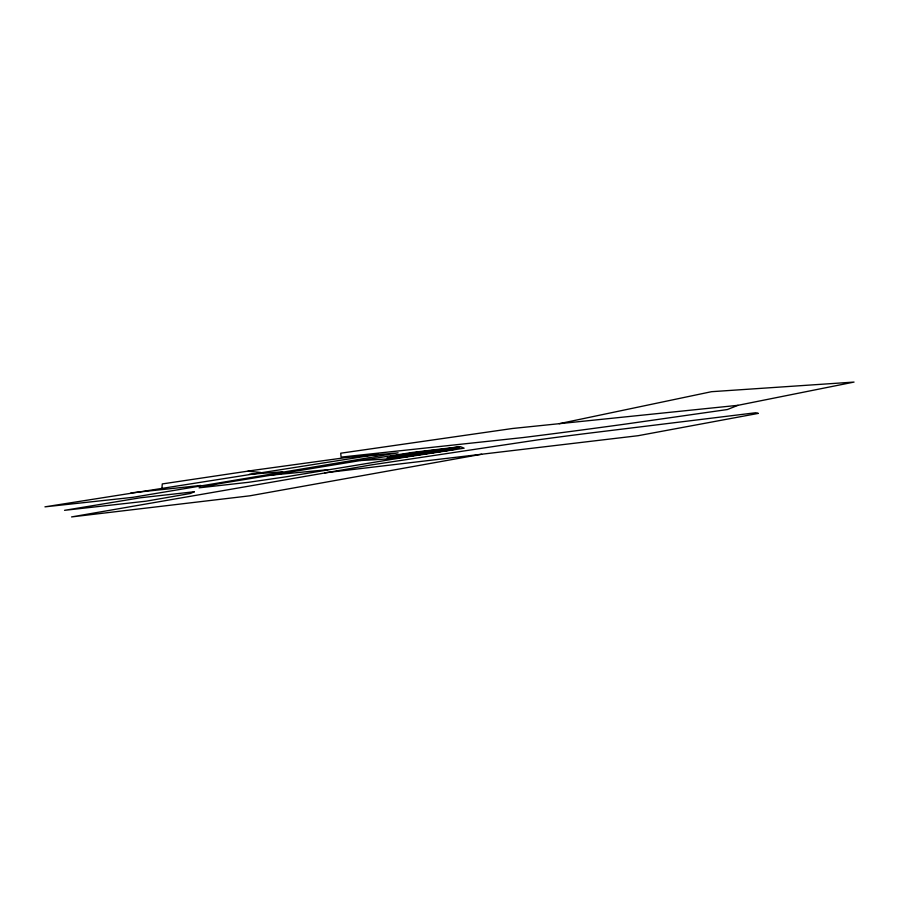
<?xml version="1.0" encoding="UTF-8"?>
<svg xmlns="http://www.w3.org/2000/svg" width="899" height="899" viewBox="0 0 899 899"><rect width="100%" height="100%" fill="white"/><g stroke="black" fill="none" stroke-linecap="round" stroke-linejoin="round"><path stroke-width="1.35" d="M161.977 487.865L162.27 483.932L255.091 470.076L345.531 457.636L398.122 452.838L132.895 497.327L44.95 506.845L378.243 454.31M738 405.314L727.347 409.539L626.198 423.98A363.466 10.788 -8.5 0 1 523.218 437.532L341.114 457.108L340.71 453.208L512.542 428.486L738 405.314L854.05 382.075L711.514 391.694L559.2 423.687M481.662 454.242L249.843 495.81L71.56 516.925L371.006 464.952L538.052 439.836A200.398 5.945 -8.5 0 1 592.553 432.734L755.778 412.742L758.329 413.383L638.121 435.7L324.651 472.84M360.252 460.569L219.221 483.684L199.039 487.831L248.607 482.291L285.904 476.83L398.392 458.31L360.252 460.569L412.36 452.455L460.524 446.691L464.12 448.185L397.785 458.344M418.822 452.017L390.357 456.377L401.853 457.434M410.281 454.332L387.031 457.883L389.952 458.153L413.203 454.602L408.157 454.13L431.396 450.579L436.442 451.04L459.692 447.477L456.771 447.208L433.52 450.77M411.079 454.4L434.318 450.837M398.819 457.153L407.921 456.501M451.264 449.129L442.083 450.534L445.117 450.815M417.496 452.219L446.96 448.725M130.951 492.888L200.78 485.46M268.666 475.369L328.09 469.649M249.383 474.312L282.668 471.795M446.747 448.713L454.287 449.399L395.785 458.119L452.736 449.691M445.14 448.994L448.062 449.264M436.273 449.994L437.408 450.096M423.676 453.849L424.845 453.961M396.437 455.445L400.224 455.793M398.662 456.108L401.572 456.377M248.057 471.132L260.901 472.526M194.364 491.742L190.543 493.439L146.368 501.136L64.548 510.329L140.21 497.799L194.364 491.742"/></g></svg>
